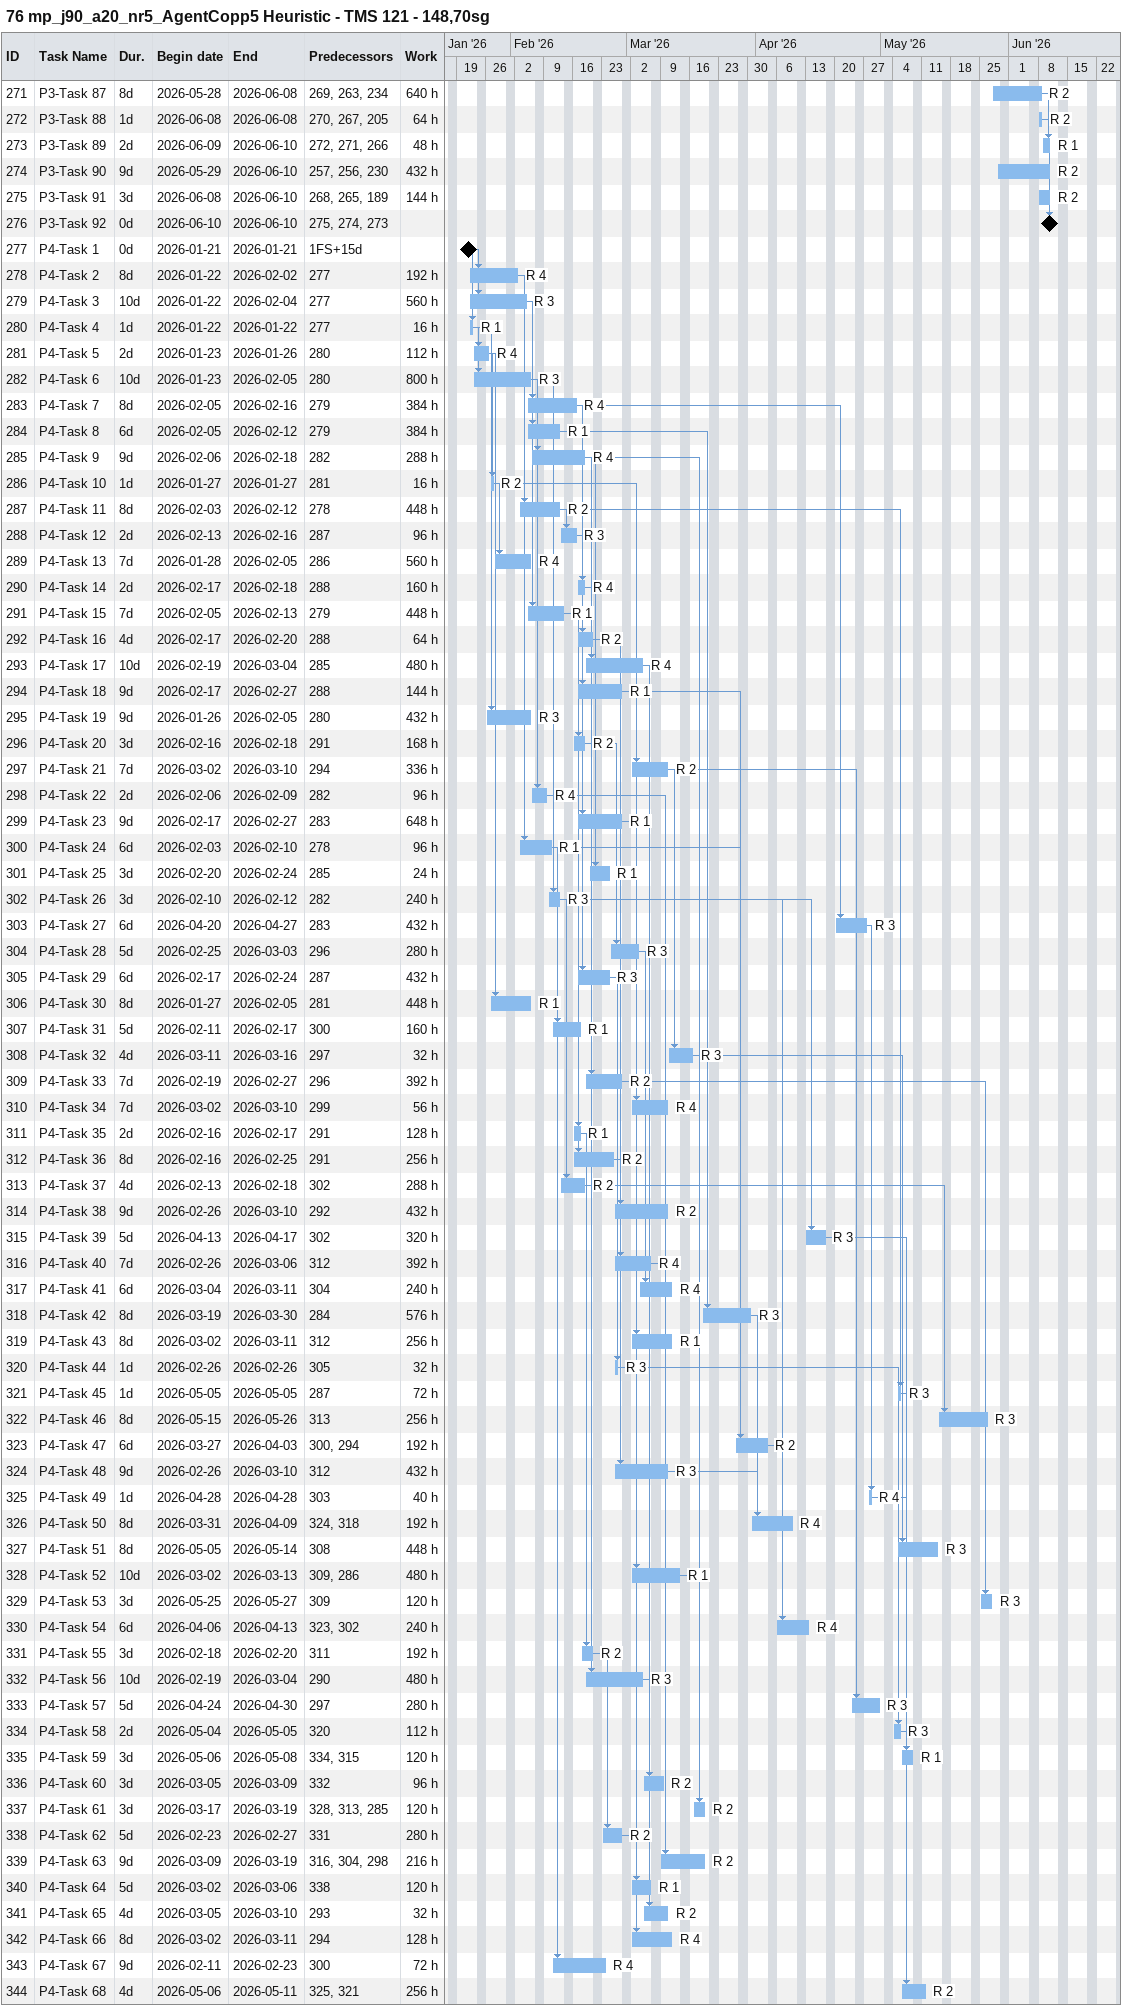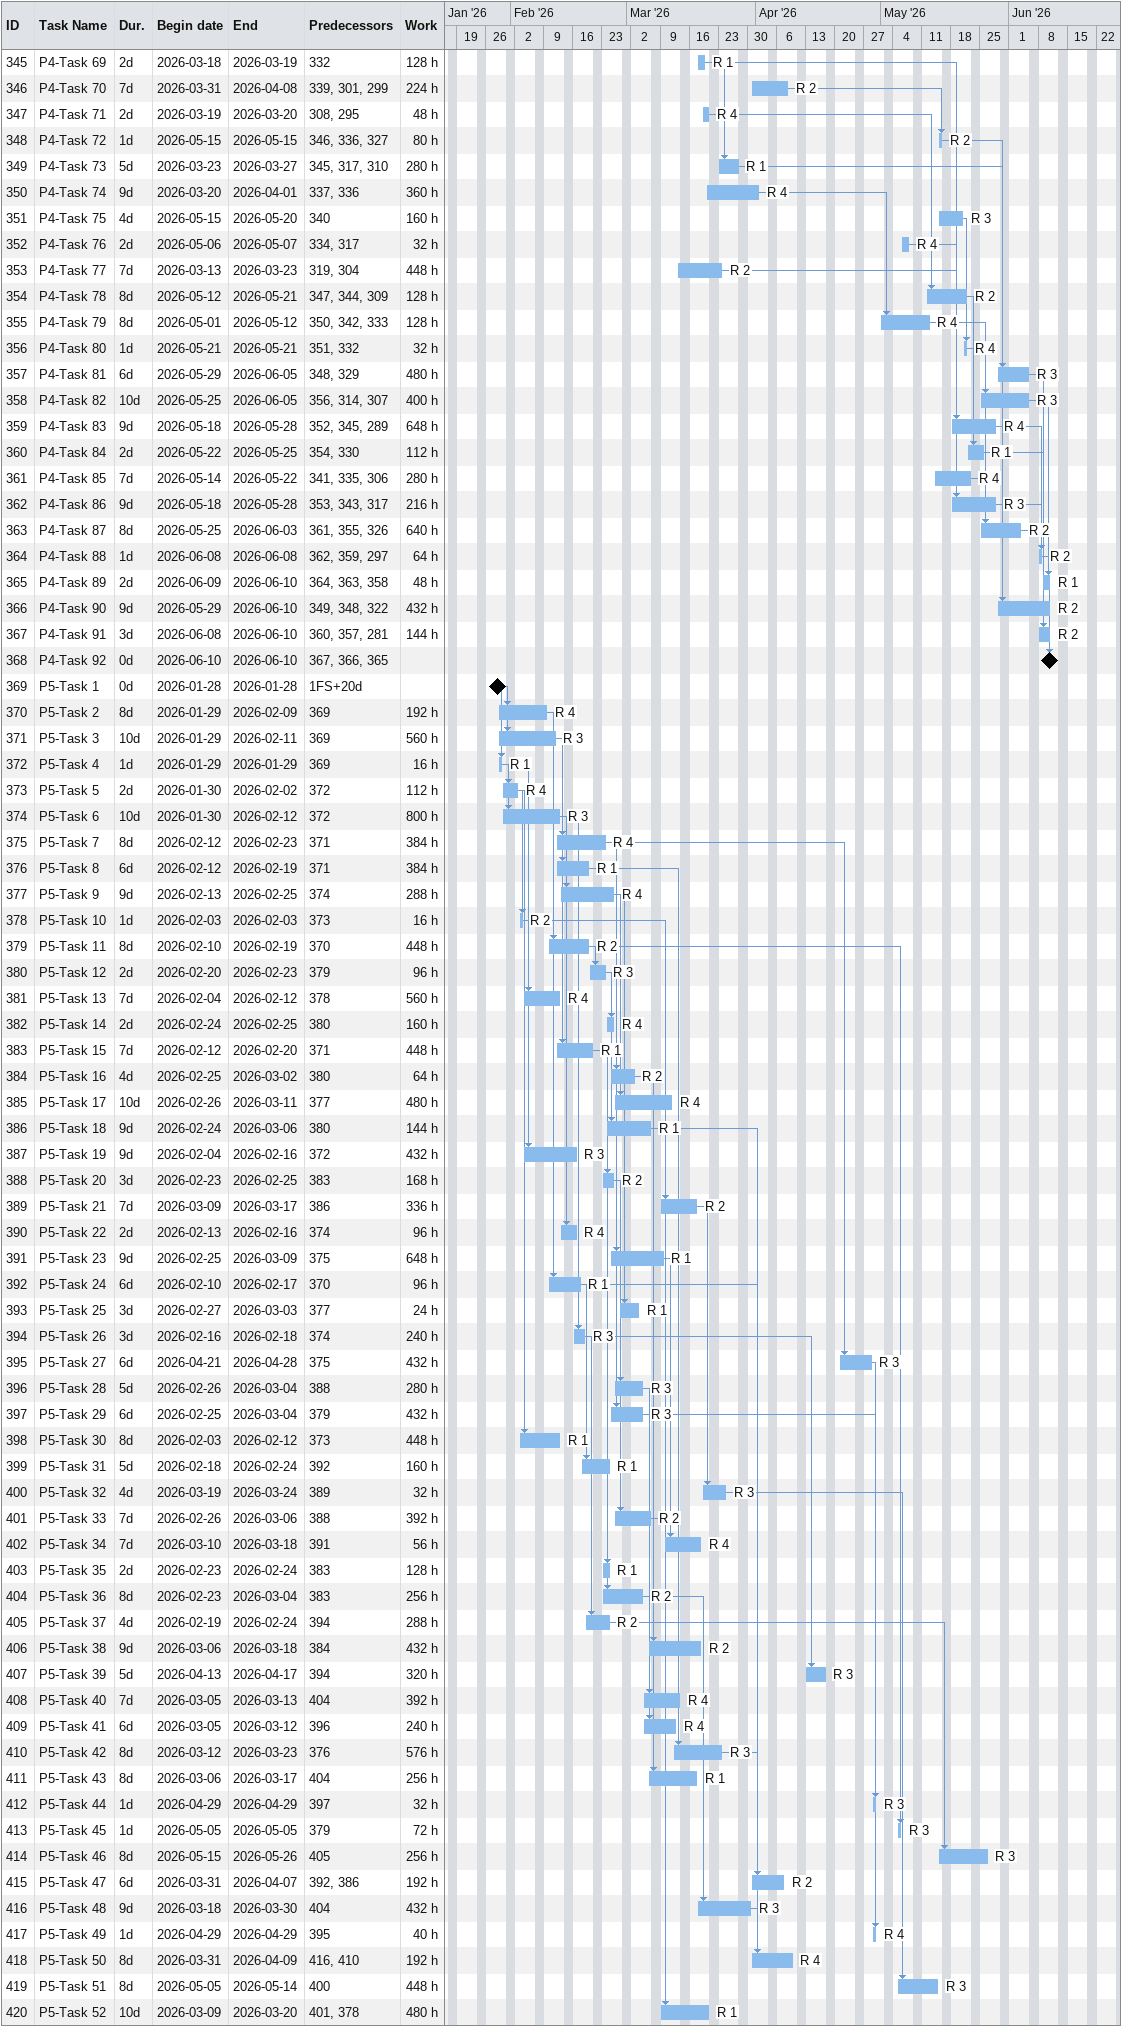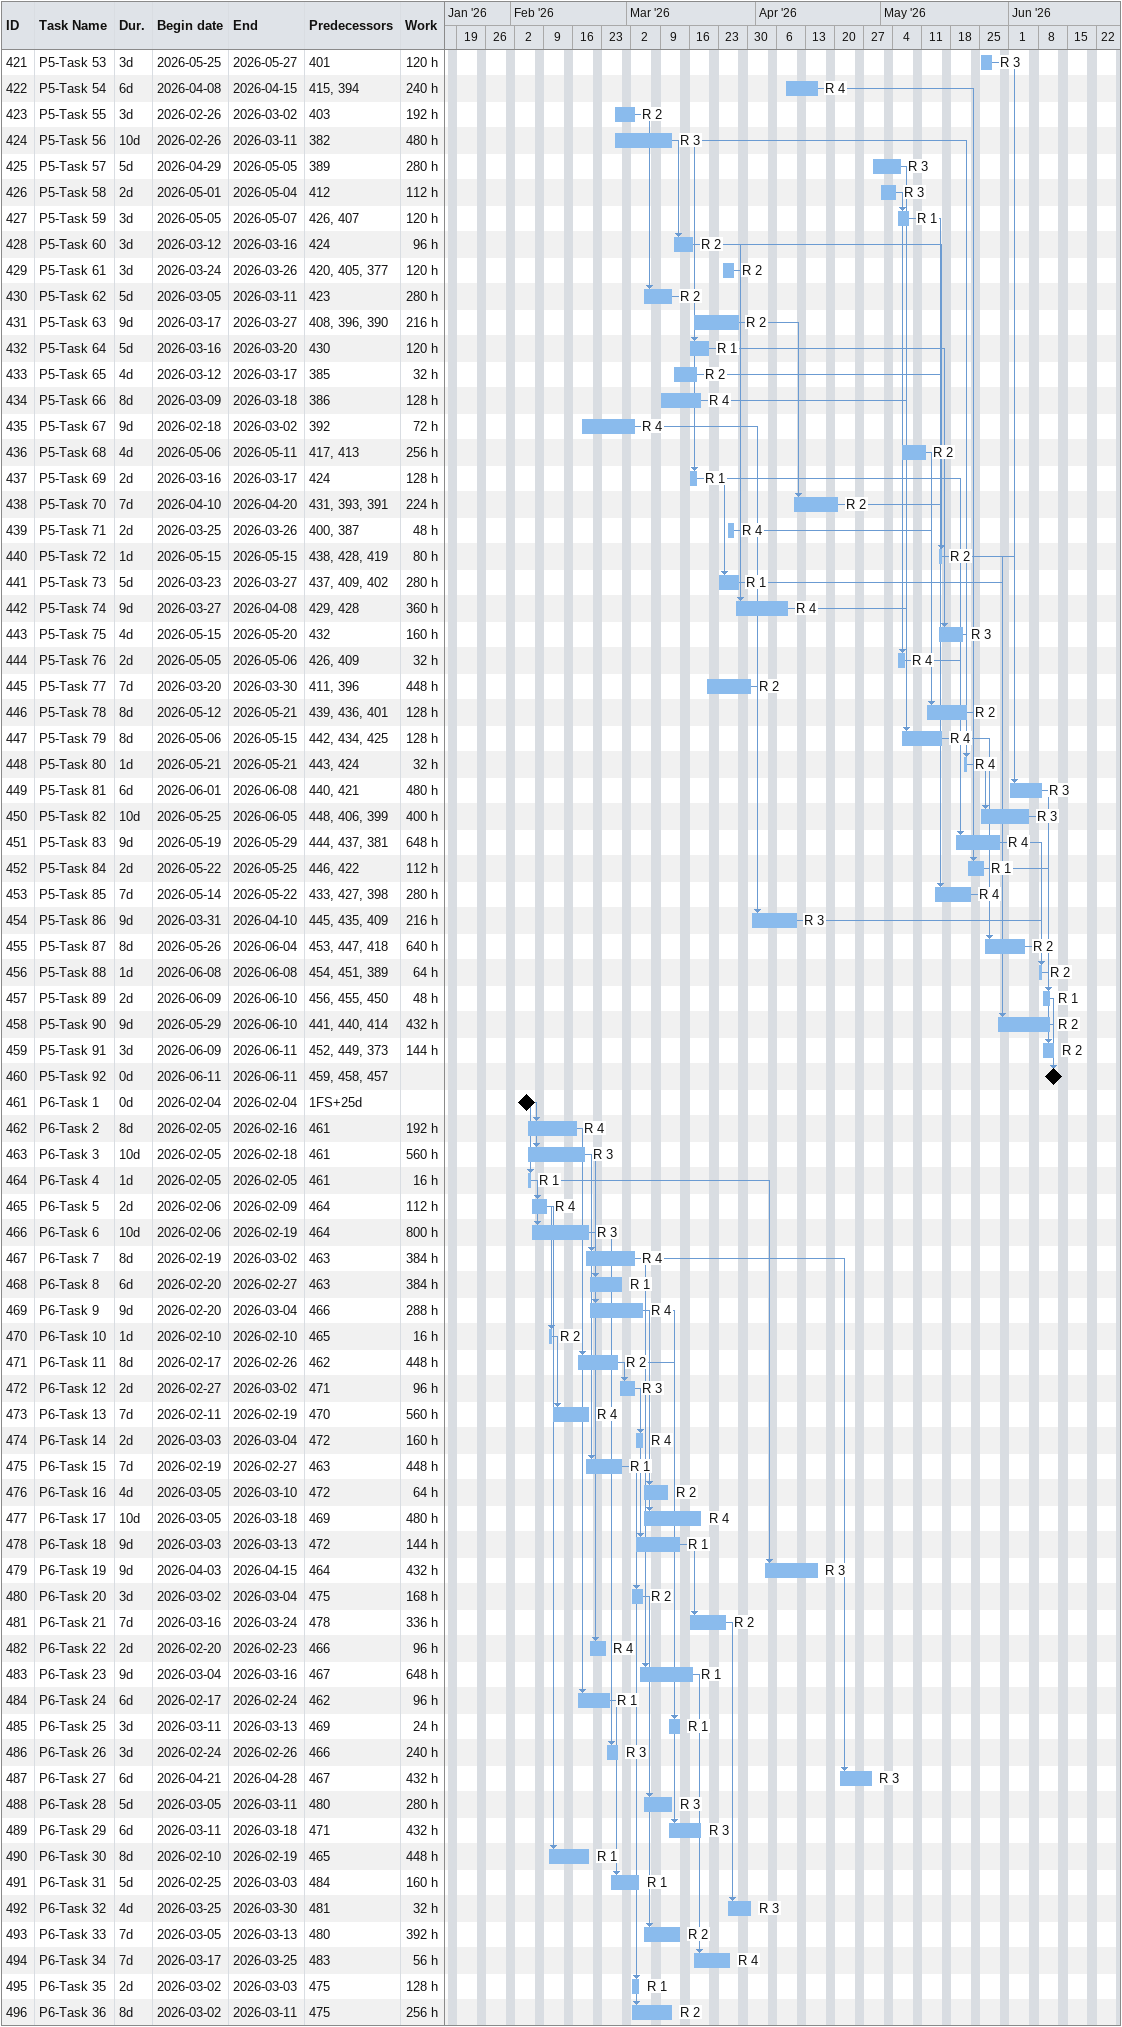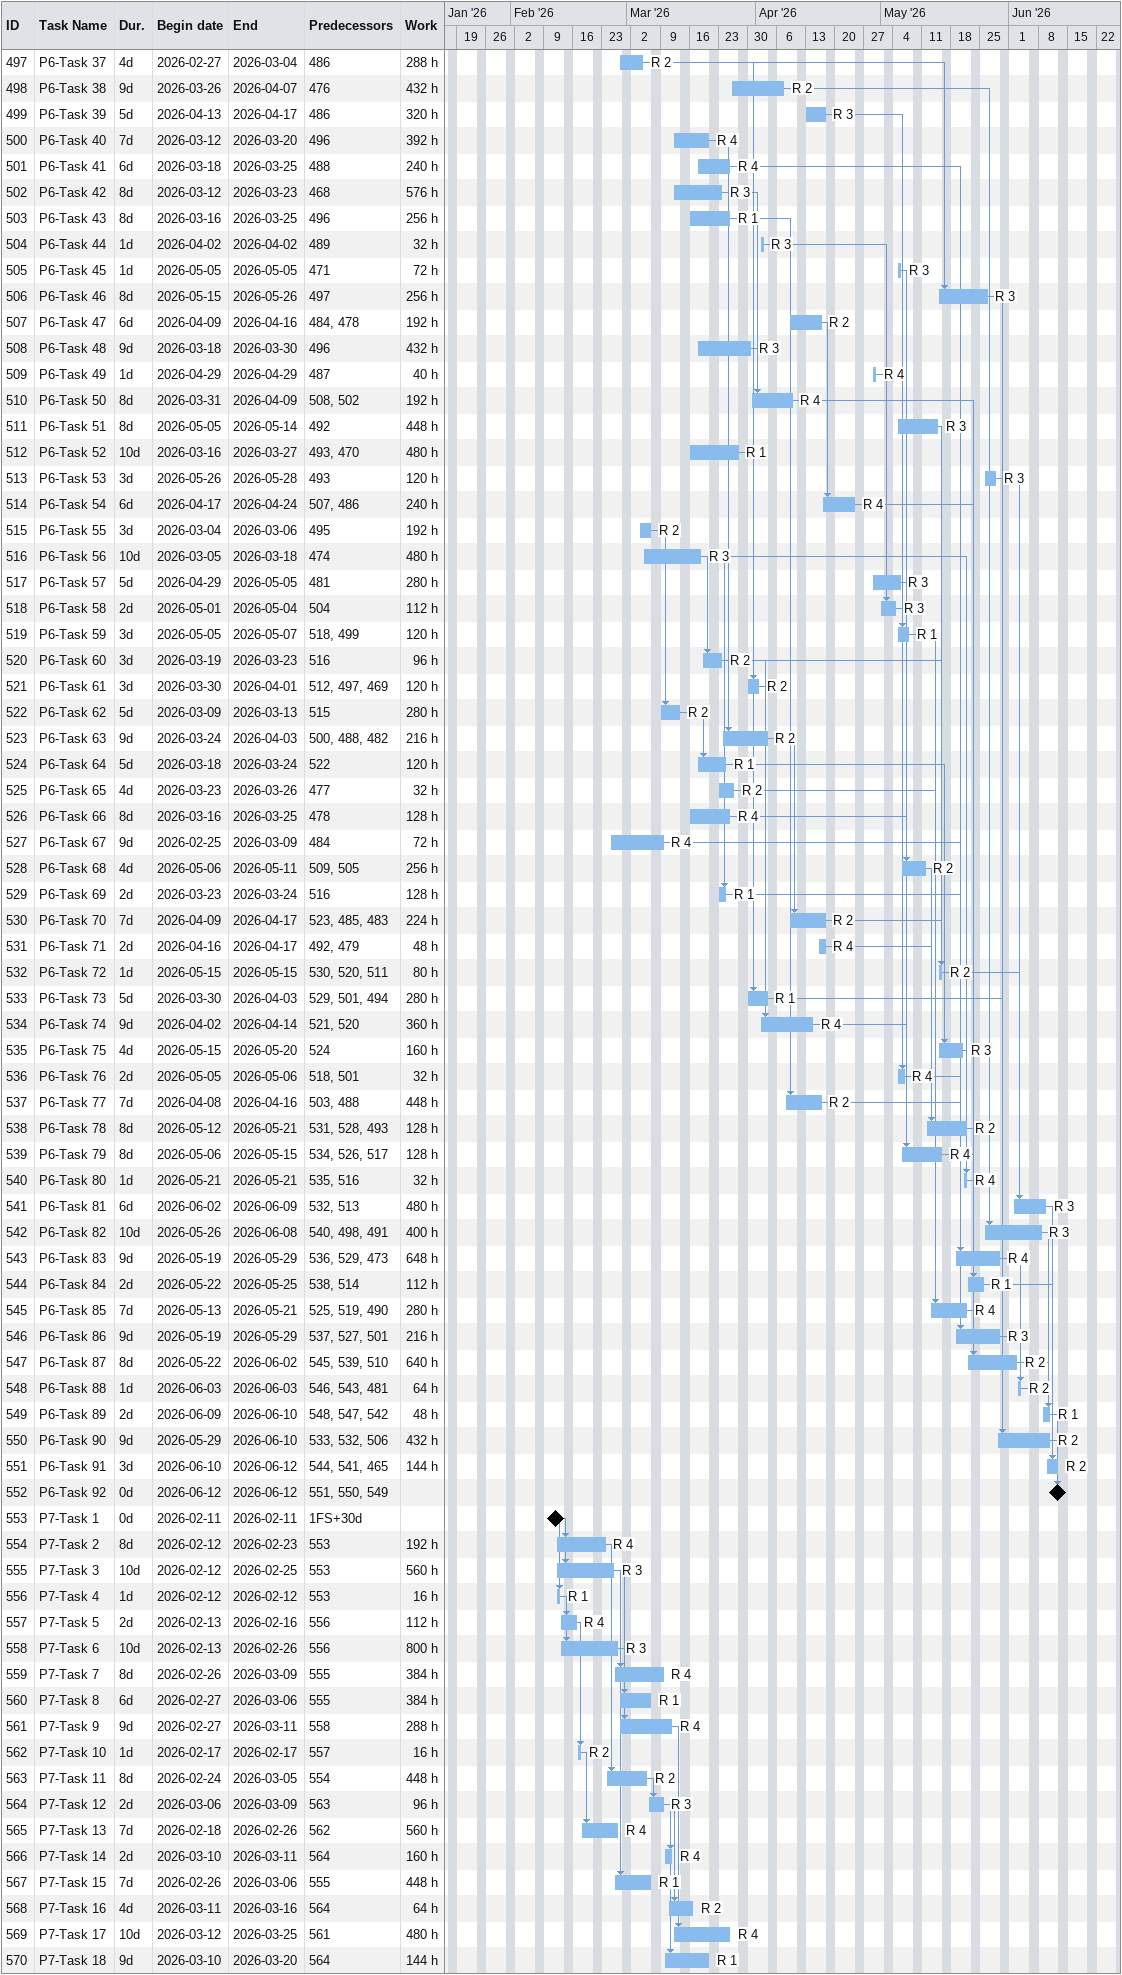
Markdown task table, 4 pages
76 mp_j90_a20_nr5_AgentCopp5 Heuristic - TMS 121 - 148,70sg

| ID | Task | Duration | Start | Finish | Predecessors | Resources | Work (h) |
|---|---|---|---|---|---|---|---|
| 271 | P3-Task 87 | 8d | 2026-05-28 | 2026-06-08 | 269, 263, 234 | R 2 | 640 |
| 272 | P3-Task 88 | 1d | 2026-06-08 | 2026-06-08 | 270, 267, 205 | R 2 | 64 |
| 273 | P3-Task 89 | 2d | 2026-06-09 | 2026-06-10 | 272, 271, 266 | R 1 | 48 |
| 274 | P3-Task 90 | 9d | 2026-05-29 | 2026-06-10 | 257, 256, 230 | R 2 | 432 |
| 275 | P3-Task 91 | 3d | 2026-06-08 | 2026-06-10 | 268, 265, 189 | R 2 | 144 |
| 276 | P3-Task 92 | 0d | 2026-06-10 | 2026-06-10 | 275, 274, 273 |  |  |
| 277 | P4-Task 1 | 0d | 2026-01-21 | 2026-01-21 | 1FS+15d |  |  |
| 278 | P4-Task 2 | 8d | 2026-01-22 | 2026-02-02 | 277 | R 4 | 192 |
| 279 | P4-Task 3 | 10d | 2026-01-22 | 2026-02-04 | 277 | R 3 | 560 |
| 280 | P4-Task 4 | 1d | 2026-01-22 | 2026-01-22 | 277 | R 1 | 16 |
| 281 | P4-Task 5 | 2d | 2026-01-23 | 2026-01-26 | 280 | R 4 | 112 |
| 282 | P4-Task 6 | 10d | 2026-01-23 | 2026-02-05 | 280 | R 3 | 800 |
| 283 | P4-Task 7 | 8d | 2026-02-05 | 2026-02-16 | 279 | R 4 | 384 |
| 284 | P4-Task 8 | 6d | 2026-02-05 | 2026-02-12 | 279 | R 1 | 384 |
| 285 | P4-Task 9 | 9d | 2026-02-06 | 2026-02-18 | 282 | R 4 | 288 |
| 286 | P4-Task 10 | 1d | 2026-01-27 | 2026-01-27 | 281 | R 2 | 16 |
| 287 | P4-Task 11 | 8d | 2026-02-03 | 2026-02-12 | 278 | R 2 | 448 |
| 288 | P4-Task 12 | 2d | 2026-02-13 | 2026-02-16 | 287 | R 3 | 96 |
| 289 | P4-Task 13 | 7d | 2026-01-28 | 2026-02-05 | 286 | R 4 | 560 |
| 290 | P4-Task 14 | 2d | 2026-02-17 | 2026-02-18 | 288 | R 4 | 160 |
| 291 | P4-Task 15 | 7d | 2026-02-05 | 2026-02-13 | 279 | R 1 | 448 |
| 292 | P4-Task 16 | 4d | 2026-02-17 | 2026-02-20 | 288 | R 2 | 64 |
| 293 | P4-Task 17 | 10d | 2026-02-19 | 2026-03-04 | 285 | R 4 | 480 |
| 294 | P4-Task 18 | 9d | 2026-02-17 | 2026-02-27 | 288 | R 1 | 144 |
| 295 | P4-Task 19 | 9d | 2026-01-26 | 2026-02-05 | 280 | R 3 | 432 |
| 296 | P4-Task 20 | 3d | 2026-02-16 | 2026-02-18 | 291 | R 2 | 168 |
| 297 | P4-Task 21 | 7d | 2026-03-02 | 2026-03-10 | 294 | R 2 | 336 |
| 298 | P4-Task 22 | 2d | 2026-02-06 | 2026-02-09 | 282 | R 4 | 96 |
| 299 | P4-Task 23 | 9d | 2026-02-17 | 2026-02-27 | 283 | R 1 | 648 |
| 300 | P4-Task 24 | 6d | 2026-02-03 | 2026-02-10 | 278 | R 1 | 96 |
| 301 | P4-Task 25 | 3d | 2026-02-20 | 2026-02-24 | 285 | R 1 | 24 |
| 302 | P4-Task 26 | 3d | 2026-02-10 | 2026-02-12 | 282 | R 3 | 240 |
| 303 | P4-Task 27 | 6d | 2026-04-20 | 2026-04-27 | 283 | R 3 | 432 |
| 304 | P4-Task 28 | 5d | 2026-02-25 | 2026-03-03 | 296 | R 3 | 280 |
| 305 | P4-Task 29 | 6d | 2026-02-17 | 2026-02-24 | 287 | R 3 | 432 |
| 306 | P4-Task 30 | 8d | 2026-01-27 | 2026-02-05 | 281 | R 1 | 448 |
| 307 | P4-Task 31 | 5d | 2026-02-11 | 2026-02-17 | 300 | R 1 | 160 |
| 308 | P4-Task 32 | 4d | 2026-03-11 | 2026-03-16 | 297 | R 3 | 32 |
| 309 | P4-Task 33 | 7d | 2026-02-19 | 2026-02-27 | 296 | R 2 | 392 |
| 310 | P4-Task 34 | 7d | 2026-03-02 | 2026-03-10 | 299 | R 4 | 56 |
| 311 | P4-Task 35 | 2d | 2026-02-16 | 2026-02-17 | 291 | R 1 | 128 |
| 312 | P4-Task 36 | 8d | 2026-02-16 | 2026-02-25 | 291 | R 2 | 256 |
| 313 | P4-Task 37 | 4d | 2026-02-13 | 2026-02-18 | 302 | R 2 | 288 |
| 314 | P4-Task 38 | 9d | 2026-02-26 | 2026-03-10 | 292 | R 2 | 432 |
| 315 | P4-Task 39 | 5d | 2026-04-13 | 2026-04-17 | 302 | R 3 | 320 |
| 316 | P4-Task 40 | 7d | 2026-02-26 | 2026-03-06 | 312 | R 4 | 392 |
| 317 | P4-Task 41 | 6d | 2026-03-04 | 2026-03-11 | 304 | R 4 | 240 |
| 318 | P4-Task 42 | 8d | 2026-03-19 | 2026-03-30 | 284 | R 3 | 576 |
| 319 | P4-Task 43 | 8d | 2026-03-02 | 2026-03-11 | 312 | R 1 | 256 |
| 320 | P4-Task 44 | 1d | 2026-02-26 | 2026-02-26 | 305 | R 3 | 32 |
| 321 | P4-Task 45 | 1d | 2026-05-05 | 2026-05-05 | 287 | R 3 | 72 |
| 322 | P4-Task 46 | 8d | 2026-05-15 | 2026-05-26 | 313 | R 3 | 256 |
| 323 | P4-Task 47 | 6d | 2026-03-27 | 2026-04-03 | 300, 294 | R 2 | 192 |
| 324 | P4-Task 48 | 9d | 2026-02-26 | 2026-03-10 | 312 | R 3 | 432 |
| 325 | P4-Task 49 | 1d | 2026-04-28 | 2026-04-28 | 303 | R 4 | 40 |
| 326 | P4-Task 50 | 8d | 2026-03-31 | 2026-04-09 | 324, 318 | R 4 | 192 |
| 327 | P4-Task 51 | 8d | 2026-05-05 | 2026-05-14 | 308 | R 3 | 448 |
| 328 | P4-Task 52 | 10d | 2026-03-02 | 2026-03-13 | 309, 286 | R 1 | 480 |
| 329 | P4-Task 53 | 3d | 2026-05-25 | 2026-05-27 | 309 | R 3 | 120 |
| 330 | P4-Task 54 | 6d | 2026-04-06 | 2026-04-13 | 323, 302 | R 4 | 240 |
| 331 | P4-Task 55 | 3d | 2026-02-18 | 2026-02-20 | 311 | R 2 | 192 |
| 332 | P4-Task 56 | 10d | 2026-02-19 | 2026-03-04 | 290 | R 3 | 480 |
| 333 | P4-Task 57 | 5d | 2026-04-24 | 2026-04-30 | 297 | R 3 | 280 |
| 334 | P4-Task 58 | 2d | 2026-05-04 | 2026-05-05 | 320 | R 3 | 112 |
| 335 | P4-Task 59 | 3d | 2026-05-06 | 2026-05-08 | 334, 315 | R 1 | 120 |
| 336 | P4-Task 60 | 3d | 2026-03-05 | 2026-03-09 | 332 | R 2 | 96 |
| 337 | P4-Task 61 | 3d | 2026-03-17 | 2026-03-19 | 328, 313, 285 | R 2 | 120 |
| 338 | P4-Task 62 | 5d | 2026-02-23 | 2026-02-27 | 331 | R 2 | 280 |
| 339 | P4-Task 63 | 9d | 2026-03-09 | 2026-03-19 | 316, 304, 298 | R 2 | 216 |
| 340 | P4-Task 64 | 5d | 2026-03-02 | 2026-03-06 | 338 | R 1 | 120 |
| 341 | P4-Task 65 | 4d | 2026-03-05 | 2026-03-10 | 293 | R 2 | 32 |
| 342 | P4-Task 66 | 8d | 2026-03-02 | 2026-03-11 | 294 | R 4 | 128 |
| 343 | P4-Task 67 | 9d | 2026-02-11 | 2026-02-23 | 300 | R 4 | 72 |
| 344 | P4-Task 68 | 4d | 2026-05-06 | 2026-05-11 | 325, 321 | R 2 | 256 |
| 345 | P4-Task 69 | 2d | 2026-03-18 | 2026-03-19 | 332 | R 1 | 128 |
| 346 | P4-Task 70 | 7d | 2026-03-31 | 2026-04-08 | 339, 301, 299 | R 2 | 224 |
| 347 | P4-Task 71 | 2d | 2026-03-19 | 2026-03-20 | 308, 295 | R 4 | 48 |
| 348 | P4-Task 72 | 1d | 2026-05-15 | 2026-05-15 | 346, 336, 327 | R 2 | 80 |
| 349 | P4-Task 73 | 5d | 2026-03-23 | 2026-03-27 | 345, 317, 310 | R 1 | 280 |
| 350 | P4-Task 74 | 9d | 2026-03-20 | 2026-04-01 | 337, 336 | R 4 | 360 |
| 351 | P4-Task 75 | 4d | 2026-05-15 | 2026-05-20 | 340 | R 3 | 160 |
| 352 | P4-Task 76 | 2d | 2026-05-06 | 2026-05-07 | 334, 317 | R 4 | 32 |
| 353 | P4-Task 77 | 7d | 2026-03-13 | 2026-03-23 | 319, 304 | R 2 | 448 |
| 354 | P4-Task 78 | 8d | 2026-05-12 | 2026-05-21 | 347, 344, 309 | R 2 | 128 |
| 355 | P4-Task 79 | 8d | 2026-05-01 | 2026-05-12 | 350, 342, 333 | R 4 | 128 |
| 356 | P4-Task 80 | 1d | 2026-05-21 | 2026-05-21 | 351, 332 | R 4 | 32 |
| 357 | P4-Task 81 | 6d | 2026-05-29 | 2026-06-05 | 348, 329 | R 3 | 480 |
| 358 | P4-Task 82 | 10d | 2026-05-25 | 2026-06-05 | 356, 314, 307 | R 3 | 400 |
| 359 | P4-Task 83 | 9d | 2026-05-18 | 2026-05-28 | 352, 345, 289 | R 4 | 648 |
| 360 | P4-Task 84 | 2d | 2026-05-22 | 2026-05-25 | 354, 330 | R 1 | 112 |
| 361 | P4-Task 85 | 7d | 2026-05-14 | 2026-05-22 | 341, 335, 306 | R 4 | 280 |
| 362 | P4-Task 86 | 9d | 2026-05-18 | 2026-05-28 | 353, 343, 317 | R 3 | 216 |
| 363 | P4-Task 87 | 8d | 2026-05-25 | 2026-06-03 | 361, 355, 326 | R 2 | 640 |
| 364 | P4-Task 88 | 1d | 2026-06-08 | 2026-06-08 | 362, 359, 297 | R 2 | 64 |
| 365 | P4-Task 89 | 2d | 2026-06-09 | 2026-06-10 | 364, 363, 358 | R 1 | 48 |
| 366 | P4-Task 90 | 9d | 2026-05-29 | 2026-06-10 | 349, 348, 322 | R 2 | 432 |
| 367 | P4-Task 91 | 3d | 2026-06-08 | 2026-06-10 | 360, 357, 281 | R 2 | 144 |
| 368 | P4-Task 92 | 0d | 2026-06-10 | 2026-06-10 | 367, 366, 365 |  |  |
| 369 | P5-Task 1 | 0d | 2026-01-28 | 2026-01-28 | 1FS+20d |  |  |
| 370 | P5-Task 2 | 8d | 2026-01-29 | 2026-02-09 | 369 | R 4 | 192 |
| 371 | P5-Task 3 | 10d | 2026-01-29 | 2026-02-11 | 369 | R 3 | 560 |
| 372 | P5-Task 4 | 1d | 2026-01-29 | 2026-01-29 | 369 | R 1 | 16 |
| 373 | P5-Task 5 | 2d | 2026-01-30 | 2026-02-02 | 372 | R 4 | 112 |
| 374 | P5-Task 6 | 10d | 2026-01-30 | 2026-02-12 | 372 | R 3 | 800 |
| 375 | P5-Task 7 | 8d | 2026-02-12 | 2026-02-23 | 371 | R 4 | 384 |
| 376 | P5-Task 8 | 6d | 2026-02-12 | 2026-02-19 | 371 | R 1 | 384 |
| 377 | P5-Task 9 | 9d | 2026-02-13 | 2026-02-25 | 374 | R 4 | 288 |
| 378 | P5-Task 10 | 1d | 2026-02-03 | 2026-02-03 | 373 | R 2 | 16 |
| 379 | P5-Task 11 | 8d | 2026-02-10 | 2026-02-19 | 370 | R 2 | 448 |
| 380 | P5-Task 12 | 2d | 2026-02-20 | 2026-02-23 | 379 | R 3 | 96 |
| 381 | P5-Task 13 | 7d | 2026-02-04 | 2026-02-12 | 378 | R 4 | 560 |
| 382 | P5-Task 14 | 2d | 2026-02-24 | 2026-02-25 | 380 | R 4 | 160 |
| 383 | P5-Task 15 | 7d | 2026-02-12 | 2026-02-20 | 371 | R 1 | 448 |
| 384 | P5-Task 16 | 4d | 2026-02-25 | 2026-03-02 | 380 | R 2 | 64 |
| 385 | P5-Task 17 | 10d | 2026-02-26 | 2026-03-11 | 377 | R 4 | 480 |
| 386 | P5-Task 18 | 9d | 2026-02-24 | 2026-03-06 | 380 | R 1 | 144 |
| 387 | P5-Task 19 | 9d | 2026-02-04 | 2026-02-16 | 372 | R 3 | 432 |
| 388 | P5-Task 20 | 3d | 2026-02-23 | 2026-02-25 | 383 | R 2 | 168 |
| 389 | P5-Task 21 | 7d | 2026-03-09 | 2026-03-17 | 386 | R 2 | 336 |
| 390 | P5-Task 22 | 2d | 2026-02-13 | 2026-02-16 | 374 | R 4 | 96 |
| 391 | P5-Task 23 | 9d | 2026-02-25 | 2026-03-09 | 375 | R 1 | 648 |
| 392 | P5-Task 24 | 6d | 2026-02-10 | 2026-02-17 | 370 | R 1 | 96 |
| 393 | P5-Task 25 | 3d | 2026-02-27 | 2026-03-03 | 377 | R 1 | 24 |
| 394 | P5-Task 26 | 3d | 2026-02-16 | 2026-02-18 | 374 | R 3 | 240 |
| 395 | P5-Task 27 | 6d | 2026-04-21 | 2026-04-28 | 375 | R 3 | 432 |
| 396 | P5-Task 28 | 5d | 2026-02-26 | 2026-03-04 | 388 | R 3 | 280 |
| 397 | P5-Task 29 | 6d | 2026-02-25 | 2026-03-04 | 379 | R 3 | 432 |
| 398 | P5-Task 30 | 8d | 2026-02-03 | 2026-02-12 | 373 | R 1 | 448 |
| 399 | P5-Task 31 | 5d | 2026-02-18 | 2026-02-24 | 392 | R 1 | 160 |
| 400 | P5-Task 32 | 4d | 2026-03-19 | 2026-03-24 | 389 | R 3 | 32 |
| 401 | P5-Task 33 | 7d | 2026-02-26 | 2026-03-06 | 388 | R 2 | 392 |
| 402 | P5-Task 34 | 7d | 2026-03-10 | 2026-03-18 | 391 | R 4 | 56 |
| 403 | P5-Task 35 | 2d | 2026-02-23 | 2026-02-24 | 383 | R 1 | 128 |
| 404 | P5-Task 36 | 8d | 2026-02-23 | 2026-03-04 | 383 | R 2 | 256 |
| 405 | P5-Task 37 | 4d | 2026-02-19 | 2026-02-24 | 394 | R 2 | 288 |
| 406 | P5-Task 38 | 9d | 2026-03-06 | 2026-03-18 | 384 | R 2 | 432 |
| 407 | P5-Task 39 | 5d | 2026-04-13 | 2026-04-17 | 394 | R 3 | 320 |
| 408 | P5-Task 40 | 7d | 2026-03-05 | 2026-03-13 | 404 | R 4 | 392 |
| 409 | P5-Task 41 | 6d | 2026-03-05 | 2026-03-12 | 396 | R 4 | 240 |
| 410 | P5-Task 42 | 8d | 2026-03-12 | 2026-03-23 | 376 | R 3 | 576 |
| 411 | P5-Task 43 | 8d | 2026-03-06 | 2026-03-17 | 404 | R 1 | 256 |
| 412 | P5-Task 44 | 1d | 2026-04-29 | 2026-04-29 | 397 | R 3 | 32 |
| 413 | P5-Task 45 | 1d | 2026-05-05 | 2026-05-05 | 379 | R 3 | 72 |
| 414 | P5-Task 46 | 8d | 2026-05-15 | 2026-05-26 | 405 | R 3 | 256 |
| 415 | P5-Task 47 | 6d | 2026-03-31 | 2026-04-07 | 392, 386 | R 2 | 192 |
| 416 | P5-Task 48 | 9d | 2026-03-18 | 2026-03-30 | 404 | R 3 | 432 |
| 417 | P5-Task 49 | 1d | 2026-04-29 | 2026-04-29 | 395 | R 4 | 40 |
| 418 | P5-Task 50 | 8d | 2026-03-31 | 2026-04-09 | 416, 410 | R 4 | 192 |
| 419 | P5-Task 51 | 8d | 2026-05-05 | 2026-05-14 | 400 | R 3 | 448 |
| 420 | P5-Task 52 | 10d | 2026-03-09 | 2026-03-20 | 401, 378 | R 1 | 480 |
| 421 | P5-Task 53 | 3d | 2026-05-25 | 2026-05-27 | 401 | R 3 | 120 |
| 422 | P5-Task 54 | 6d | 2026-04-08 | 2026-04-15 | 415, 394 | R 4 | 240 |
| 423 | P5-Task 55 | 3d | 2026-02-26 | 2026-03-02 | 403 | R 2 | 192 |
| 424 | P5-Task 56 | 10d | 2026-02-26 | 2026-03-11 | 382 | R 3 | 480 |
| 425 | P5-Task 57 | 5d | 2026-04-29 | 2026-05-05 | 389 | R 3 | 280 |
| 426 | P5-Task 58 | 2d | 2026-05-01 | 2026-05-04 | 412 | R 3 | 112 |
| 427 | P5-Task 59 | 3d | 2026-05-05 | 2026-05-07 | 426, 407 | R 1 | 120 |
| 428 | P5-Task 60 | 3d | 2026-03-12 | 2026-03-16 | 424 | R 2 | 96 |
| 429 | P5-Task 61 | 3d | 2026-03-24 | 2026-03-26 | 420, 405, 377 | R 2 | 120 |
| 430 | P5-Task 62 | 5d | 2026-03-05 | 2026-03-11 | 423 | R 2 | 280 |
| 431 | P5-Task 63 | 9d | 2026-03-17 | 2026-03-27 | 408, 396, 390 | R 2 | 216 |
| 432 | P5-Task 64 | 5d | 2026-03-16 | 2026-03-20 | 430 | R 1 | 120 |
| 433 | P5-Task 65 | 4d | 2026-03-12 | 2026-03-17 | 385 | R 2 | 32 |
| 434 | P5-Task 66 | 8d | 2026-03-09 | 2026-03-18 | 386 | R 4 | 128 |
| 435 | P5-Task 67 | 9d | 2026-02-18 | 2026-03-02 | 392 | R 4 | 72 |
| 436 | P5-Task 68 | 4d | 2026-05-06 | 2026-05-11 | 417, 413 | R 2 | 256 |
| 437 | P5-Task 69 | 2d | 2026-03-16 | 2026-03-17 | 424 | R 1 | 128 |
| 438 | P5-Task 70 | 7d | 2026-04-10 | 2026-04-20 | 431, 393, 391 | R 2 | 224 |
| 439 | P5-Task 71 | 2d | 2026-03-25 | 2026-03-26 | 400, 387 | R 4 | 48 |
| 440 | P5-Task 72 | 1d | 2026-05-15 | 2026-05-15 | 438, 428, 419 | R 2 | 80 |
| 441 | P5-Task 73 | 5d | 2026-03-23 | 2026-03-27 | 437, 409, 402 | R 1 | 280 |
| 442 | P5-Task 74 | 9d | 2026-03-27 | 2026-04-08 | 429, 428 | R 4 | 360 |
| 443 | P5-Task 75 | 4d | 2026-05-15 | 2026-05-20 | 432 | R 3 | 160 |
| 444 | P5-Task 76 | 2d | 2026-05-05 | 2026-05-06 | 426, 409 | R 4 | 32 |
| 445 | P5-Task 77 | 7d | 2026-03-20 | 2026-03-30 | 411, 396 | R 2 | 448 |
| 446 | P5-Task 78 | 8d | 2026-05-12 | 2026-05-21 | 439, 436, 401 | R 2 | 128 |
| 447 | P5-Task 79 | 8d | 2026-05-06 | 2026-05-15 | 442, 434, 425 | R 4 | 128 |
| 448 | P5-Task 80 | 1d | 2026-05-21 | 2026-05-21 | 443, 424 | R 4 | 32 |
| 449 | P5-Task 81 | 6d | 2026-06-01 | 2026-06-08 | 440, 421 | R 3 | 480 |
| 450 | P5-Task 82 | 10d | 2026-05-25 | 2026-06-05 | 448, 406, 399 | R 3 | 400 |
| 451 | P5-Task 83 | 9d | 2026-05-19 | 2026-05-29 | 444, 437, 381 | R 4 | 648 |
| 452 | P5-Task 84 | 2d | 2026-05-22 | 2026-05-25 | 446, 422 | R 1 | 112 |
| 453 | P5-Task 85 | 7d | 2026-05-14 | 2026-05-22 | 433, 427, 398 | R 4 | 280 |
| 454 | P5-Task 86 | 9d | 2026-03-31 | 2026-04-10 | 445, 435, 409 | R 3 | 216 |
| 455 | P5-Task 87 | 8d | 2026-05-26 | 2026-06-04 | 453, 447, 418 | R 2 | 640 |
| 456 | P5-Task 88 | 1d | 2026-06-08 | 2026-06-08 | 454, 451, 389 | R 2 | 64 |
| 457 | P5-Task 89 | 2d | 2026-06-09 | 2026-06-10 | 456, 455, 450 | R 1 | 48 |
| 458 | P5-Task 90 | 9d | 2026-05-29 | 2026-06-10 | 441, 440, 414 | R 2 | 432 |
| 459 | P5-Task 91 | 3d | 2026-06-09 | 2026-06-11 | 452, 449, 373 | R 2 | 144 |
| 460 | P5-Task 92 | 0d | 2026-06-11 | 2026-06-11 | 459, 458, 457 |  |  |
| 461 | P6-Task 1 | 0d | 2026-02-04 | 2026-02-04 | 1FS+25d |  |  |
| 462 | P6-Task 2 | 8d | 2026-02-05 | 2026-02-16 | 461 | R 4 | 192 |
| 463 | P6-Task 3 | 10d | 2026-02-05 | 2026-02-18 | 461 | R 3 | 560 |
| 464 | P6-Task 4 | 1d | 2026-02-05 | 2026-02-05 | 461 | R 1 | 16 |
| 465 | P6-Task 5 | 2d | 2026-02-06 | 2026-02-09 | 464 | R 4 | 112 |
| 466 | P6-Task 6 | 10d | 2026-02-06 | 2026-02-19 | 464 | R 3 | 800 |
| 467 | P6-Task 7 | 8d | 2026-02-19 | 2026-03-02 | 463 | R 4 | 384 |
| 468 | P6-Task 8 | 6d | 2026-02-20 | 2026-02-27 | 463 | R 1 | 384 |
| 469 | P6-Task 9 | 9d | 2026-02-20 | 2026-03-04 | 466 | R 4 | 288 |
| 470 | P6-Task 10 | 1d | 2026-02-10 | 2026-02-10 | 465 | R 2 | 16 |
| 471 | P6-Task 11 | 8d | 2026-02-17 | 2026-02-26 | 462 | R 2 | 448 |
| 472 | P6-Task 12 | 2d | 2026-02-27 | 2026-03-02 | 471 | R 3 | 96 |
| 473 | P6-Task 13 | 7d | 2026-02-11 | 2026-02-19 | 470 | R 4 | 560 |
| 474 | P6-Task 14 | 2d | 2026-03-03 | 2026-03-04 | 472 | R 4 | 160 |
| 475 | P6-Task 15 | 7d | 2026-02-19 | 2026-02-27 | 463 | R 1 | 448 |
| 476 | P6-Task 16 | 4d | 2026-03-05 | 2026-03-10 | 472 | R 2 | 64 |
| 477 | P6-Task 17 | 10d | 2026-03-05 | 2026-03-18 | 469 | R 4 | 480 |
| 478 | P6-Task 18 | 9d | 2026-03-03 | 2026-03-13 | 472 | R 1 | 144 |
| 479 | P6-Task 19 | 9d | 2026-04-03 | 2026-04-15 | 464 | R 3 | 432 |
| 480 | P6-Task 20 | 3d | 2026-03-02 | 2026-03-04 | 475 | R 2 | 168 |
| 481 | P6-Task 21 | 7d | 2026-03-16 | 2026-03-24 | 478 | R 2 | 336 |
| 482 | P6-Task 22 | 2d | 2026-02-20 | 2026-02-23 | 466 | R 4 | 96 |
| 483 | P6-Task 23 | 9d | 2026-03-04 | 2026-03-16 | 467 | R 1 | 648 |
| 484 | P6-Task 24 | 6d | 2026-02-17 | 2026-02-24 | 462 | R 1 | 96 |
| 485 | P6-Task 25 | 3d | 2026-03-11 | 2026-03-13 | 469 | R 1 | 24 |
| 486 | P6-Task 26 | 3d | 2026-02-24 | 2026-02-26 | 466 | R 3 | 240 |
| 487 | P6-Task 27 | 6d | 2026-04-21 | 2026-04-28 | 467 | R 3 | 432 |
| 488 | P6-Task 28 | 5d | 2026-03-05 | 2026-03-11 | 480 | R 3 | 280 |
| 489 | P6-Task 29 | 6d | 2026-03-11 | 2026-03-18 | 471 | R 3 | 432 |
| 490 | P6-Task 30 | 8d | 2026-02-10 | 2026-02-19 | 465 | R 1 | 448 |
| 491 | P6-Task 31 | 5d | 2026-02-25 | 2026-03-03 | 484 | R 1 | 160 |
| 492 | P6-Task 32 | 4d | 2026-03-25 | 2026-03-30 | 481 | R 3 | 32 |
| 493 | P6-Task 33 | 7d | 2026-03-05 | 2026-03-13 | 480 | R 2 | 392 |
| 494 | P6-Task 34 | 7d | 2026-03-17 | 2026-03-25 | 483 | R 4 | 56 |
| 495 | P6-Task 35 | 2d | 2026-03-02 | 2026-03-03 | 475 | R 1 | 128 |
| 496 | P6-Task 36 | 8d | 2026-03-02 | 2026-03-11 | 475 | R 2 | 256 |
| 497 | P6-Task 37 | 4d | 2026-02-27 | 2026-03-04 | 486 | R 2 | 288 |
| 498 | P6-Task 38 | 9d | 2026-03-26 | 2026-04-07 | 476 | R 2 | 432 |
| 499 | P6-Task 39 | 5d | 2026-04-13 | 2026-04-17 | 486 | R 3 | 320 |
| 500 | P6-Task 40 | 7d | 2026-03-12 | 2026-03-20 | 496 | R 4 | 392 |
| 501 | P6-Task 41 | 6d | 2026-03-18 | 2026-03-25 | 488 | R 4 | 240 |
| 502 | P6-Task 42 | 8d | 2026-03-12 | 2026-03-23 | 468 | R 3 | 576 |
| 503 | P6-Task 43 | 8d | 2026-03-16 | 2026-03-25 | 496 | R 1 | 256 |
| 504 | P6-Task 44 | 1d | 2026-04-02 | 2026-04-02 | 489 | R 3 | 32 |
| 505 | P6-Task 45 | 1d | 2026-05-05 | 2026-05-05 | 471 | R 3 | 72 |
| 506 | P6-Task 46 | 8d | 2026-05-15 | 2026-05-26 | 497 | R 3 | 256 |
| 507 | P6-Task 47 | 6d | 2026-04-09 | 2026-04-16 | 484, 478 | R 2 | 192 |
| 508 | P6-Task 48 | 9d | 2026-03-18 | 2026-03-30 | 496 | R 3 | 432 |
| 509 | P6-Task 49 | 1d | 2026-04-29 | 2026-04-29 | 487 | R 4 | 40 |
| 510 | P6-Task 50 | 8d | 2026-03-31 | 2026-04-09 | 508, 502 | R 4 | 192 |
| 511 | P6-Task 51 | 8d | 2026-05-05 | 2026-05-14 | 492 | R 3 | 448 |
| 512 | P6-Task 52 | 10d | 2026-03-16 | 2026-03-27 | 493, 470 | R 1 | 480 |
| 513 | P6-Task 53 | 3d | 2026-05-26 | 2026-05-28 | 493 | R 3 | 120 |
| 514 | P6-Task 54 | 6d | 2026-04-17 | 2026-04-24 | 507, 486 | R 4 | 240 |
| 515 | P6-Task 55 | 3d | 2026-03-04 | 2026-03-06 | 495 | R 2 | 192 |
| 516 | P6-Task 56 | 10d | 2026-03-05 | 2026-03-18 | 474 | R 3 | 480 |
| 517 | P6-Task 57 | 5d | 2026-04-29 | 2026-05-05 | 481 | R 3 | 280 |
| 518 | P6-Task 58 | 2d | 2026-05-01 | 2026-05-04 | 504 | R 3 | 112 |
| 519 | P6-Task 59 | 3d | 2026-05-05 | 2026-05-07 | 518, 499 | R 1 | 120 |
| 520 | P6-Task 60 | 3d | 2026-03-19 | 2026-03-23 | 516 | R 2 | 96 |
| 521 | P6-Task 61 | 3d | 2026-03-30 | 2026-04-01 | 512, 497, 469 | R 2 | 120 |
| 522 | P6-Task 62 | 5d | 2026-03-09 | 2026-03-13 | 515 | R 2 | 280 |
| 523 | P6-Task 63 | 9d | 2026-03-24 | 2026-04-03 | 500, 488, 482 | R 2 | 216 |
| 524 | P6-Task 64 | 5d | 2026-03-18 | 2026-03-24 | 522 | R 1 | 120 |
| 525 | P6-Task 65 | 4d | 2026-03-23 | 2026-03-26 | 477 | R 2 | 32 |
| 526 | P6-Task 66 | 8d | 2026-03-16 | 2026-03-25 | 478 | R 4 | 128 |
| 527 | P6-Task 67 | 9d | 2026-02-25 | 2026-03-09 | 484 | R 4 | 72 |
| 528 | P6-Task 68 | 4d | 2026-05-06 | 2026-05-11 | 509, 505 | R 2 | 256 |
| 529 | P6-Task 69 | 2d | 2026-03-23 | 2026-03-24 | 516 | R 1 | 128 |
| 530 | P6-Task 70 | 7d | 2026-04-09 | 2026-04-17 | 523, 485, 483 | R 2 | 224 |
| 531 | P6-Task 71 | 2d | 2026-04-16 | 2026-04-17 | 492, 479 | R 4 | 48 |
| 532 | P6-Task 72 | 1d | 2026-05-15 | 2026-05-15 | 530, 520, 511 | R 2 | 80 |
| 533 | P6-Task 73 | 5d | 2026-03-30 | 2026-04-03 | 529, 501, 494 | R 1 | 280 |
| 534 | P6-Task 74 | 9d | 2026-04-02 | 2026-04-14 | 521, 520 | R 4 | 360 |
| 535 | P6-Task 75 | 4d | 2026-05-15 | 2026-05-20 | 524 | R 3 | 160 |
| 536 | P6-Task 76 | 2d | 2026-05-05 | 2026-05-06 | 518, 501 | R 4 | 32 |
| 537 | P6-Task 77 | 7d | 2026-04-08 | 2026-04-16 | 503, 488 | R 2 | 448 |
| 538 | P6-Task 78 | 8d | 2026-05-12 | 2026-05-21 | 531, 528, 493 | R 2 | 128 |
| 539 | P6-Task 79 | 8d | 2026-05-06 | 2026-05-15 | 534, 526, 517 | R 4 | 128 |
| 540 | P6-Task 80 | 1d | 2026-05-21 | 2026-05-21 | 535, 516 | R 4 | 32 |
| 541 | P6-Task 81 | 6d | 2026-06-02 | 2026-06-09 | 532, 513 | R 3 | 480 |
| 542 | P6-Task 82 | 10d | 2026-05-26 | 2026-06-08 | 540, 498, 491 | R 3 | 400 |
| 543 | P6-Task 83 | 9d | 2026-05-19 | 2026-05-29 | 536, 529, 473 | R 4 | 648 |
| 544 | P6-Task 84 | 2d | 2026-05-22 | 2026-05-25 | 538, 514 | R 1 | 112 |
| 545 | P6-Task 85 | 7d | 2026-05-13 | 2026-05-21 | 525, 519, 490 | R 4 | 280 |
| 546 | P6-Task 86 | 9d | 2026-05-19 | 2026-05-29 | 537, 527, 501 | R 3 | 216 |
| 547 | P6-Task 87 | 8d | 2026-05-22 | 2026-06-02 | 545, 539, 510 | R 2 | 640 |
| 548 | P6-Task 88 | 1d | 2026-06-03 | 2026-06-03 | 546, 543, 481 | R 2 | 64 |
| 549 | P6-Task 89 | 2d | 2026-06-09 | 2026-06-10 | 548, 547, 542 | R 1 | 48 |
| 550 | P6-Task 90 | 9d | 2026-05-29 | 2026-06-10 | 533, 532, 506 | R 2 | 432 |
| 551 | P6-Task 91 | 3d | 2026-06-10 | 2026-06-12 | 544, 541, 465 | R 2 | 144 |
| 552 | P6-Task 92 | 0d | 2026-06-12 | 2026-06-12 | 551, 550, 549 |  |  |
| 553 | P7-Task 1 | 0d | 2026-02-11 | 2026-02-11 | 1FS+30d |  |  |
| 554 | P7-Task 2 | 8d | 2026-02-12 | 2026-02-23 | 553 | R 4 | 192 |
| 555 | P7-Task 3 | 10d | 2026-02-12 | 2026-02-25 | 553 | R 3 | 560 |
| 556 | P7-Task 4 | 1d | 2026-02-12 | 2026-02-12 | 553 | R 1 | 16 |
| 557 | P7-Task 5 | 2d | 2026-02-13 | 2026-02-16 | 556 | R 4 | 112 |
| 558 | P7-Task 6 | 10d | 2026-02-13 | 2026-02-26 | 556 | R 3 | 800 |
| 559 | P7-Task 7 | 8d | 2026-02-26 | 2026-03-09 | 555 | R 4 | 384 |
| 560 | P7-Task 8 | 6d | 2026-02-27 | 2026-03-06 | 555 | R 1 | 384 |
| 561 | P7-Task 9 | 9d | 2026-02-27 | 2026-03-11 | 558 | R 4 | 288 |
| 562 | P7-Task 10 | 1d | 2026-02-17 | 2026-02-17 | 557 | R 2 | 16 |
| 563 | P7-Task 11 | 8d | 2026-02-24 | 2026-03-05 | 554 | R 2 | 448 |
| 564 | P7-Task 12 | 2d | 2026-03-06 | 2026-03-09 | 563 | R 3 | 96 |
| 565 | P7-Task 13 | 7d | 2026-02-18 | 2026-02-26 | 562 | R 4 | 560 |
| 566 | P7-Task 14 | 2d | 2026-03-10 | 2026-03-11 | 564 | R 4 | 160 |
| 567 | P7-Task 15 | 7d | 2026-02-26 | 2026-03-06 | 555 | R 1 | 448 |
| 568 | P7-Task 16 | 4d | 2026-03-11 | 2026-03-16 | 564 | R 2 | 64 |
| 569 | P7-Task 17 | 10d | 2026-03-12 | 2026-03-25 | 561 | R 4 | 480 |
| 570 | P7-Task 18 | 9d | 2026-03-10 | 2026-03-20 | 564 | R 1 | 144 |
